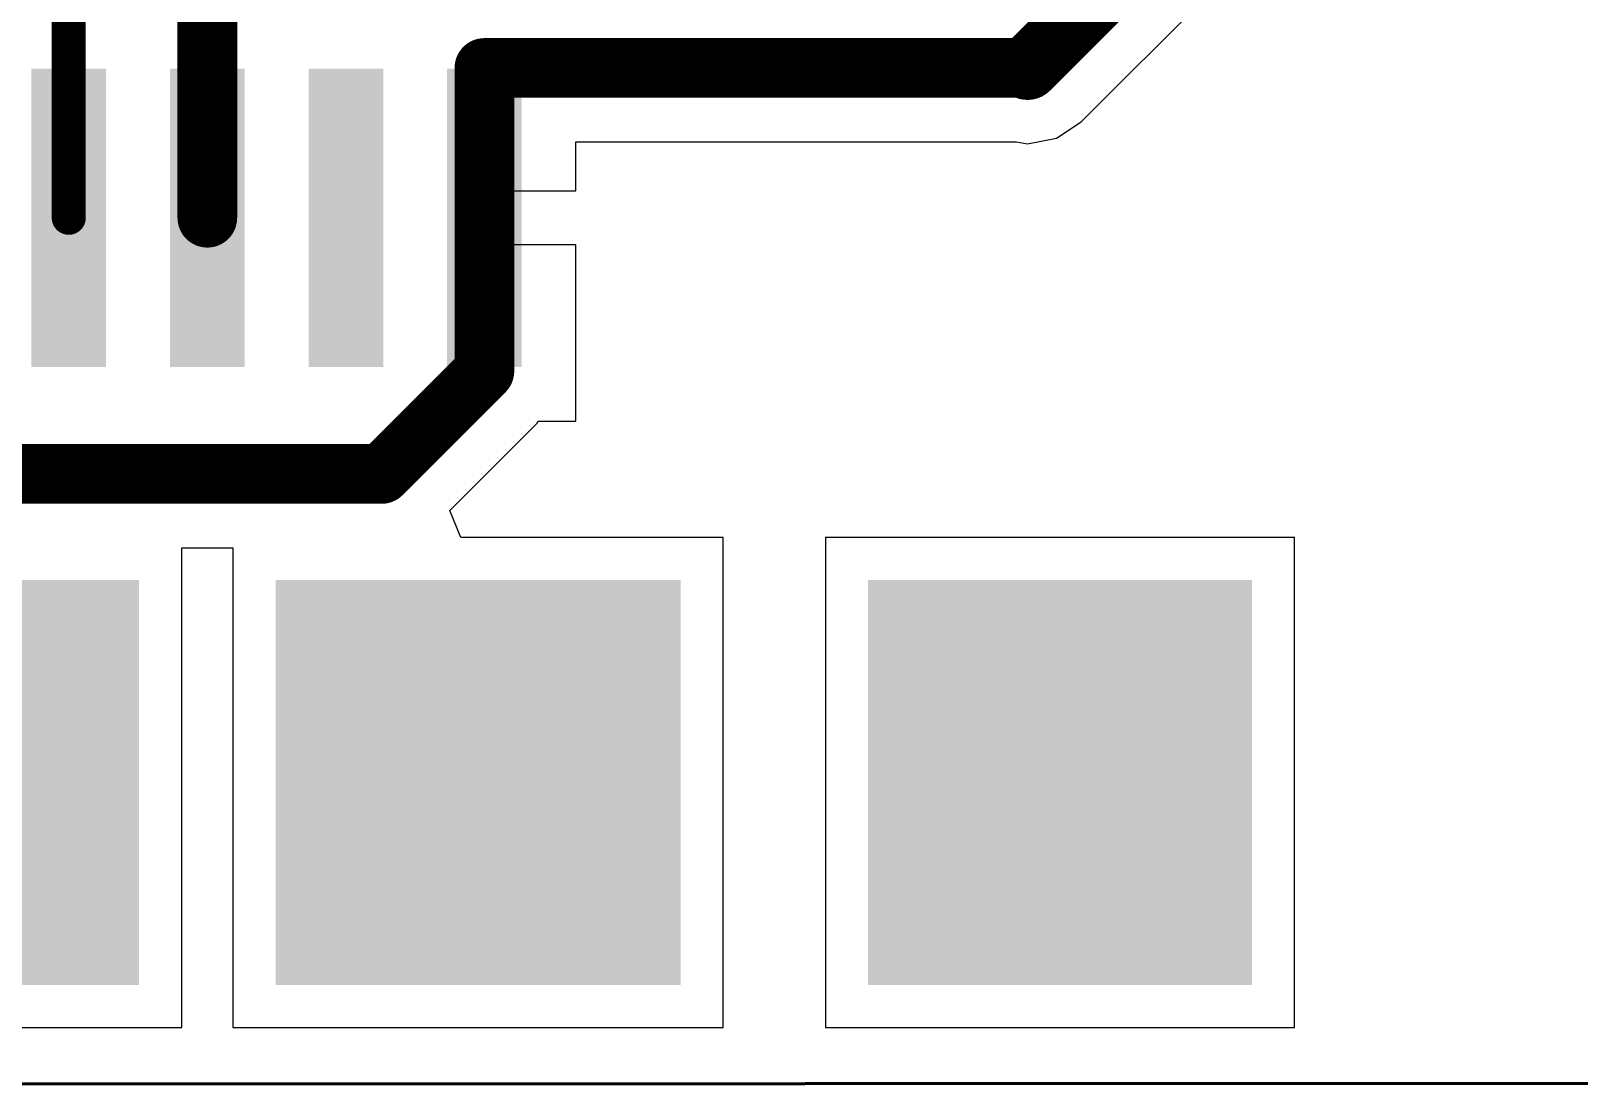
# Model space of a CAD drawing. Header units: millimetres. Extents: x 0 to 841, y 0 to 594.
# Drawn here: x 156.27 to 185.31, y 256.43 to 276.23 of the extents above; entities that cross this region are included whole.
import ezdxf

# ---------------------------------------------------------------- set-up
doc = ezdxf.new("R2010")
doc.units = ezdxf.units.MM
doc.layers.add('TopLayer', color=1, linetype='Continuous')
doc.layers.add('маркировка', color=2, linetype='Continuous', lineweight=60)

msp = doc.modelspace()

# ---------------------------------------------------------------- linework, layer by layer
at = {"layer": 'TopLayer'}
for p, q in [((175.974, 274.525), (178.413, 276.963)), ((175.511, 274.215), (175.974, 274.525)), ((174.965, 274.107), (175.511, 274.215)), ((166.49, 273.231), (166.49, 274.147)), ((166.49, 274.147), (174.76, 274.147)), ((174.76, 274.147), (174.965, 274.107)), ((164.774, 272.215), (164.774, 273.231)), ((164.774, 273.231), (166.49, 273.231)), ((166.49, 272.215), (164.774, 272.215)), ((166.49, 268.907), (166.49, 272.215)), ((164.122, 267.231), (165.755, 268.864)), ((165.755, 268.864), (165.784, 268.907)), ((165.784, 268.907), (166.49, 268.907)), ((164.332, 266.723), (164.122, 267.231)), ((169.254, 266.723), (164.332, 266.723)), ((169.254, 257.523), (169.254, 266.723)), ((179.975, 266.723), (171.174, 266.723)), ((171.174, 266.723), (171.174, 257.523)), ((179.975, 257.523), (179.975, 266.723)), ((159.094, 257.523), (159.094, 266.527)), ((159.094, 266.527), (160.055, 266.527)), ((160.055, 266.527), (160.055, 257.523)), ((149.895, 257.523), (159.094, 257.523)), ((160.055, 257.523), (169.254, 257.523)), ((171.174, 257.523), (179.975, 257.523))]:
    msp.add_line(p, q, dxfattribs=at)
for points, const_width in [([(156.975, 272.723), (156.975, 283.232)], 0.64), ([(174.965, 275.534), (177.403, 277.972)], 1.2), ([(159.575, 272.723), (159.575, 277.058)], 1.12), ([(164.774, 272.723), (164.774, 275.534)], 1.12), ([(164.774, 275.534), (174.965, 275.534)], 1.12), ([(164.774, 269.844), (164.774, 272.723)], 1.12), ([(162.844, 267.914), (164.774, 269.844)], 1.12), ([(153.019, 267.914), (162.844, 267.914)], 1.12)]:
    msp.add_lwpolyline(points, dxfattribs=dict(at, const_width=const_width))
for points, const_width in [([(164.494, 275.534, 1), (165.054, 275.534, 1)], 0.56), ([(164.494, 275.534, 1), (165.054, 275.534, 1)], 0.56), ([(174.665, 275.534, 1), (175.265, 275.534, 1)], 0.6), ([(174.685, 275.534, 1), (175.245, 275.534, 1)], 0.56), ([(159.295, 272.723, 1), (159.855, 272.723, 1)], 0.56), ([(164.494, 272.723, 1), (165.054, 272.723, 1)], 0.56), ([(164.494, 272.723, 1), (165.054, 272.723, 1)], 0.56), ([(156.815, 272.723, 1), (157.135, 272.723, 1)], 0.32), ([(164.494, 269.844, 1), (165.054, 269.844, 1)], 0.56), ([(164.494, 269.844, 1), (165.054, 269.844, 1)], 0.56), ([(162.564, 267.914, 1), (163.124, 267.914, 1)], 0.56), ([(162.564, 267.914, 1), (163.124, 267.914, 1)], 0.56)]:
    msp.add_lwpolyline(points, format="xyb", close=True, dxfattribs=dict(at, const_width=const_width))
for points in [[(157.675, 269.923), (157.675, 275.523), (156.275, 269.923), (156.275, 275.523)], [(160.275, 269.923), (160.275, 275.523), (158.875, 269.923), (158.875, 275.523)], [(162.875, 269.923), (162.875, 275.523), (161.474, 269.923), (161.474, 275.523)], [(165.474, 269.923), (165.474, 275.523), (164.074, 269.923), (164.074, 275.523)], [(150.695, 258.323), (158.294, 258.323), (150.695, 265.923), (158.294, 265.923)], [(160.855, 258.323), (168.454, 258.323), (160.855, 265.923), (168.454, 265.923)], [(171.974, 258.323), (179.175, 258.323), (171.974, 265.923), (179.175, 265.923)]]:
    msp.add_solid(points, dxfattribs=at)
at = {"layer": 'маркировка'}
msp.add_line((353.851, 256.567), (96.07, 256.427), dxfattribs=at)

doc.saveas('drawing.dxf')
